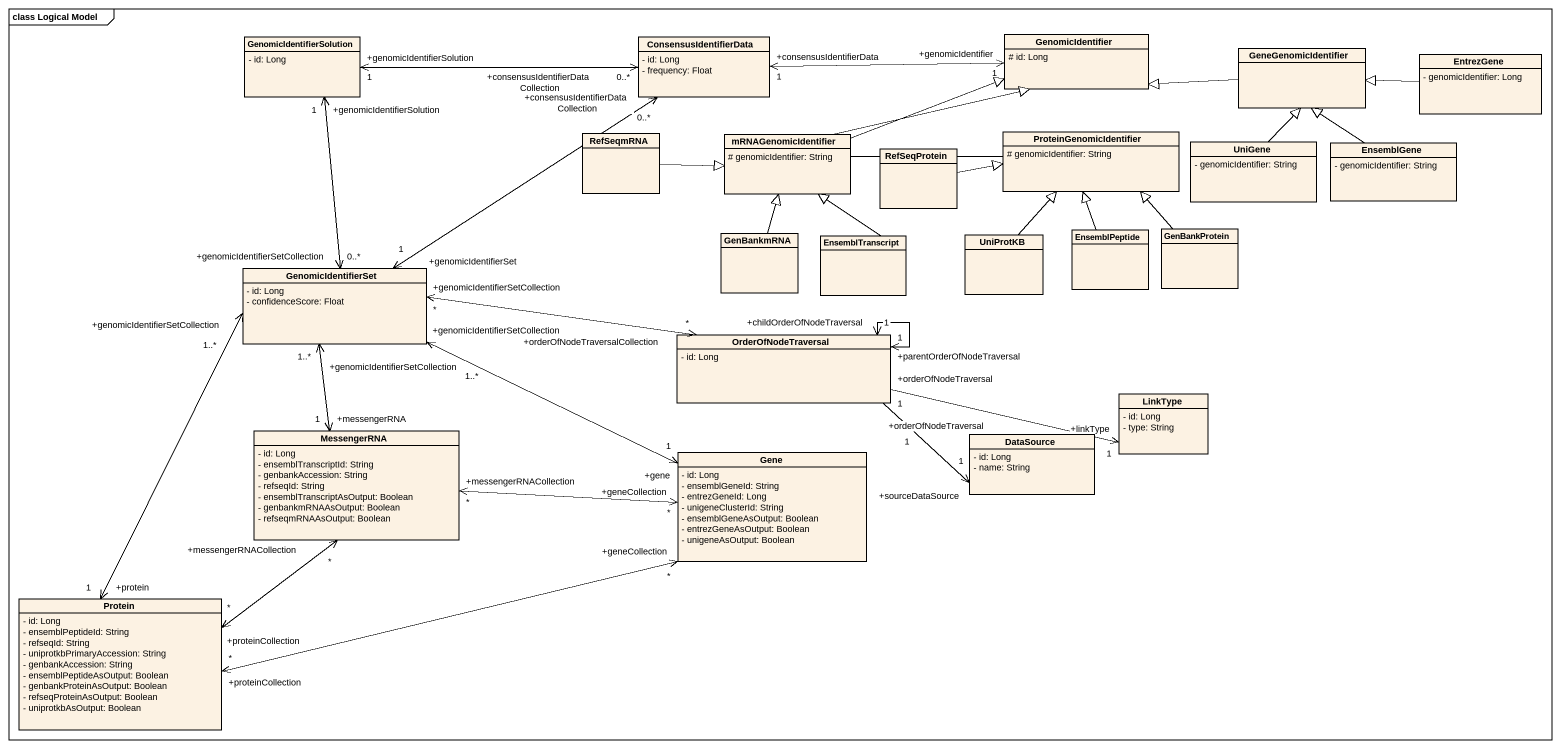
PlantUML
@startuml
mainframe class Logical Model
hide circle
hide empty members
skinparam classAttributeIconSize 0
class GenomicIdentifierSolution {
  - id: Long
}
class ConsensusIdentifierData {
  - id: Long
  - frequency: Float
}
class GenomicIdentifier {
  # id: Long
}
class GeneGenomicIdentifier
class EntrezGene {
  - genomicIdentifier: Long
}
class RefSeqmRNA
class mRNAGenomicIdentifier {
  # genomicIdentifier: String
}
class RefSeqProtein
class ProteinGenomicIdentifier {
  # genomicIdentifier: String
}
class UniGene {
  - genomicIdentifier: String
}
class EnsemblGene {
  - genomicIdentifier: String
}
class GenBankmRNA
class EnsemblTranscript
class UniProtKB
class EnsemblPeptide
class GenBankProtein
class GenomicIdentifierSet {
  - id: Long
  - confidenceScore: Float
}
class OrderOfNodeTraversal {
  - id: Long
}
class LinkType {
  - id: Long
  - type: String
}
class MessengerRNA {
  - id: Long
  - ensemblTranscriptId: String
  - genbankAccession: String
  - refseqId: String
  - ensemblTranscriptAsOutput: Boolean
  - genbankmRNAAsOutput: Boolean
  - refseqmRNAAsOutput: Boolean
}
class DataSource {
  - id: Long
  - name: String
}
class Gene {
  - id: Long
  - ensemblGeneId: String
  - entrezGeneId: Long
  - unigeneClusterId: String
  - ensemblGeneAsOutput: Boolean
  - entrezGeneAsOutput: Boolean
  - unigeneAsOutput: Boolean
}
class Protein {
  - id: Long
  - ensemblPeptideId: String
  - refseqId: String
  - uniprotkbPrimaryAccession: String
  - genbankAccession: String
  - ensemblPeptideAsOutput: Boolean
  - genbankProteinAsOutput: Boolean
  - refseqProteinAsOutput: Boolean
  - uniprotkbAsOutput: Boolean
}
GenomicIdentifierSolution "+genomicIdentifierSolution\n1" <-right-> "+consensusIdentifierDataCollection\n0..*" ConsensusIdentifierData
GenomicIdentifierSolution "+genomicIdentifierSolution\n1" <--> "+genomicIdentifierSetCollection\n0..*" GenomicIdentifierSet
ConsensusIdentifierData "+consensusIdentifierData\n1" <-right-> "+genomicIdentifier\n1" GenomicIdentifier
GeneGenomicIdentifier -left-|> GenomicIdentifier
EntrezGene -left-|> GeneGenomicIdentifier
RefSeqmRNA -right-|> mRNAGenomicIdentifier
mRNAGenomicIdentifier -right-|> GenomicIdentifier
RefSeqProtein -right-|> ProteinGenomicIdentifier
ProteinGenomicIdentifier -up-|> GenomicIdentifier
UniGene -up-|> GeneGenomicIdentifier
EnsemblGene -up-|> GeneGenomicIdentifier
GenBankmRNA -up-|> mRNAGenomicIdentifier
EnsemblTranscript -up-|> mRNAGenomicIdentifier
UniProtKB -up-|> ProteinGenomicIdentifier
EnsemblPeptide -up-|> ProteinGenomicIdentifier
GenBankProtein -up-|> ProteinGenomicIdentifier
GenomicIdentifierSet "+genomicIdentifierSet\n1" <-up-> "+consensusIdentifierDataCollection\n0..*" ConsensusIdentifierData
GenomicIdentifierSet "+genomicIdentifierSetCollection\n*" <-right-> "+orderOfNodeTraversalCollection\n*" OrderOfNodeTraversal
GenomicIdentifierSet "+genomicIdentifierSetCollection\n1..*" <-right-> "+gene\n1" Gene
OrderOfNodeTraversal "+parentOrderOfNodeTraversal\n1" <--> "+childOrderOfNodeTraversal\n1" OrderOfNodeTraversal
OrderOfNodeTraversal "+orderOfNodeTraversal\n1" -right-> "+linkType\n1" LinkType
OrderOfNodeTraversal "+orderOfNodeTraversal\n1" -right-> "+sourceDataSource\n1" DataSource
MessengerRNA "+messengerRNA\n1" <-up-> "+genomicIdentifierSetCollection\n1..*" GenomicIdentifierSet
MessengerRNA "+messengerRNACollection\n*" <-right-> "+geneCollection\n*" Gene
Protein "+protein\n1" <-up-> "+genomicIdentifierSetCollection\n1..*" GenomicIdentifierSet
Protein "+proteinCollection\n*" <-up-> "+messengerRNACollection\n*" MessengerRNA
Protein "+proteinCollection\n*" <-right-> "+geneCollection\n*" Gene
@enduml
